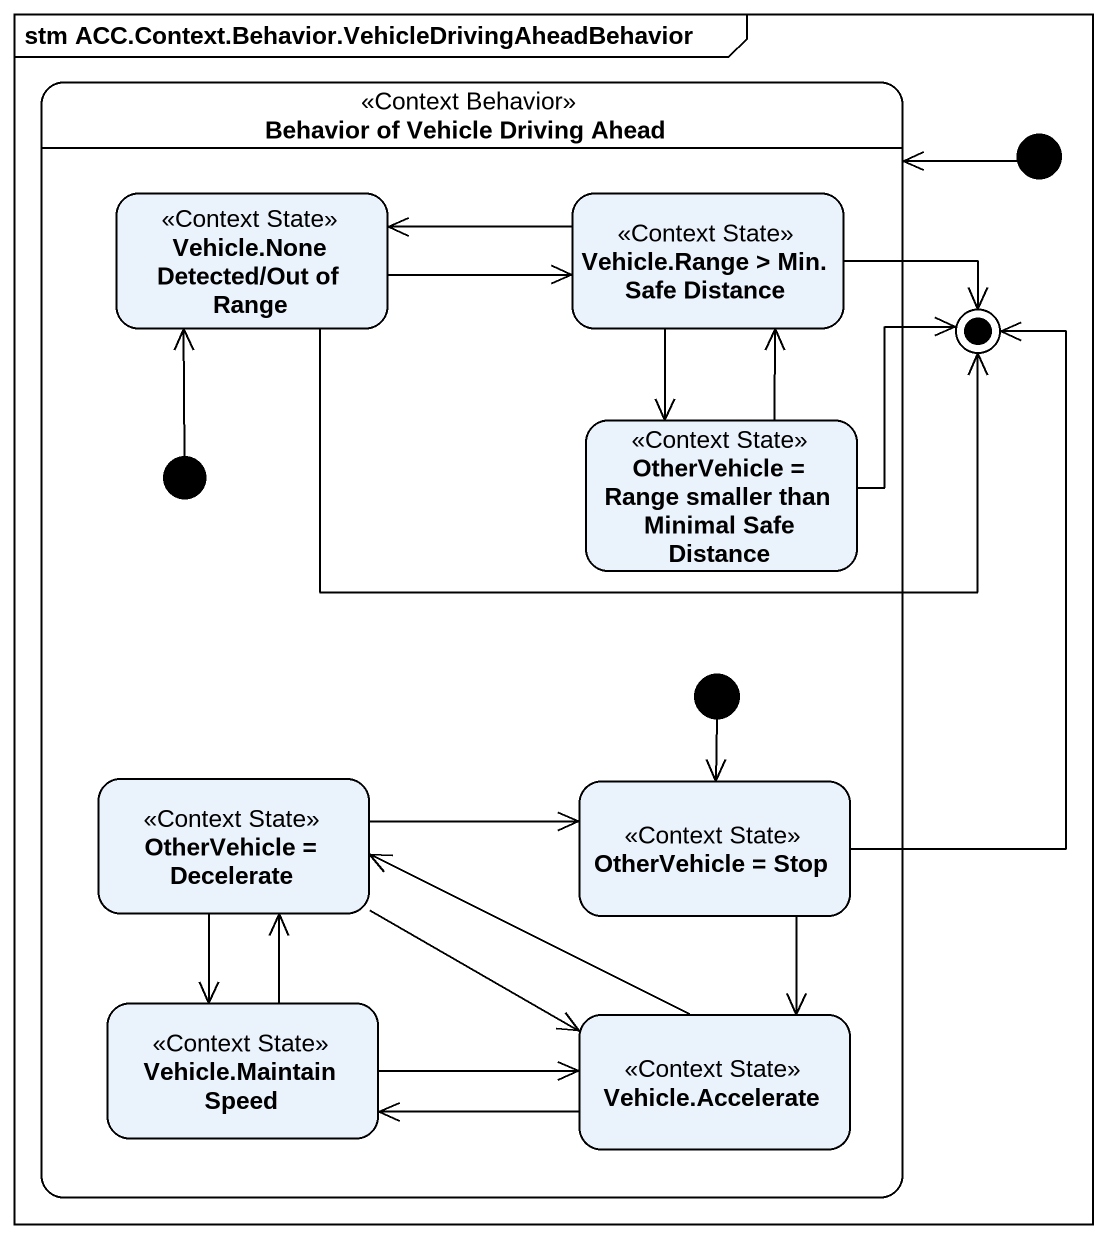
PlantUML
@startuml
mainframe stm ACC.Context.Behavior.VehicleDrivingAheadBehavior
hide empty description
state "Behavior of Vehicle Driving Ahead" as Behavior_of_Vehicle_Driving <<Context Behavior>> {
  state "Vehicle.None Detected/Out of Range" as Vehicle_None_Detected_Out <<Context State>>
  state "Vehicle.Range > Min. Safe Distance" as Vehicle_Range_Min_Safe <<Context State>>
  state initial2 <<start>>
  state "OtherVehicle = Range smaller than Minimal Safe Distance" as OtherVehicle_Range_smaller <<Context State>>
  state initial3 <<start>>
  state "OtherVehicle = Decelerate" as OtherVehicle_Decelerate <<Context State>>
  state "OtherVehicle = Stop" as OtherVehicle_Stop <<Context State>>
  state "Vehicle.Maintain Speed" as Vehicle_Maintain_Speed <<Context State>>
  state "Vehicle.Accelerate" as Vehicle_Accelerate <<Context State>>
}
state final1 <<end>>
[*] --> Behavior_of_Vehicle_Driving
Vehicle_None_Detected_Out -right-> Vehicle_Range_Min_Safe
Vehicle_None_Detected_Out -right-> final1
Vehicle_Range_Min_Safe -left-> Vehicle_None_Detected_Out
Vehicle_Range_Min_Safe -right-> final1
Vehicle_Range_Min_Safe --> OtherVehicle_Range_smaller
initial2 -up-> Vehicle_None_Detected_Out
OtherVehicle_Range_smaller -up-> Vehicle_Range_Min_Safe
OtherVehicle_Range_smaller -up-> final1
initial3 --> OtherVehicle_Stop
OtherVehicle_Decelerate -right-> OtherVehicle_Stop
OtherVehicle_Decelerate --> Vehicle_Maintain_Speed
OtherVehicle_Decelerate -right-> Vehicle_Accelerate
OtherVehicle_Stop -up-> final1
OtherVehicle_Stop --> Vehicle_Accelerate
Vehicle_Maintain_Speed -up-> OtherVehicle_Decelerate
Vehicle_Maintain_Speed -right-> Vehicle_Accelerate
Vehicle_Accelerate -left-> OtherVehicle_Decelerate
Vehicle_Accelerate -left-> Vehicle_Maintain_Speed
@enduml
